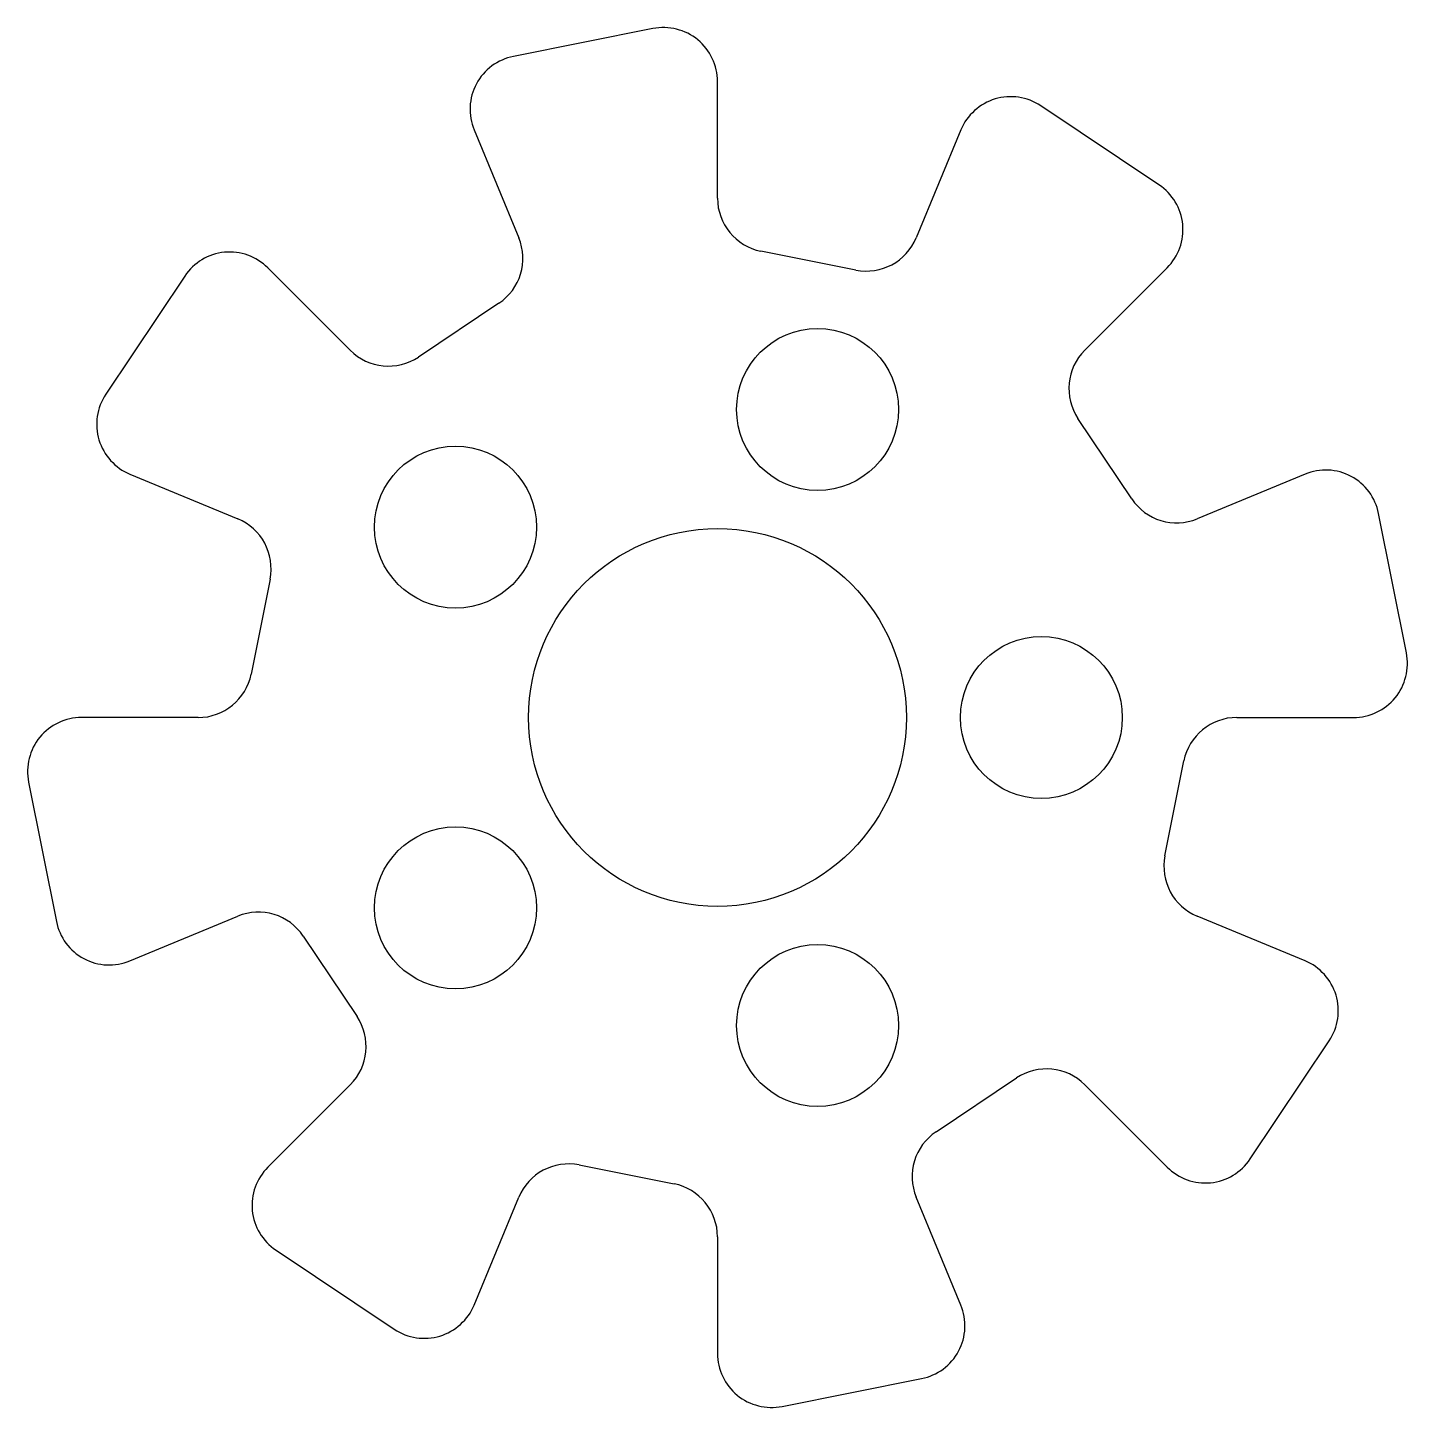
# Model space of a CAD drawing. Header units: metres. Extents: x -12.8 to 12.8, y -12.8 to 12.8.
import ezdxf

# ---------------------------------------------------------------- set-up
doc = ezdxf.new("R2010")
doc.units = ezdxf.units.M

msp = doc.modelspace()

# ---------------------------------------------------------------- linework, layer by layer
at = {"layer": 'PARAMETRIX'}
for p, q in [((-1.1951, 12.7623), (-3.7798, 12.2482)), ((0, 9.6207), (0, 11.7815)), ((8.1792, 9.8694), (5.988, 11.3335)), ((-4.5086, 10.8847), (-3.6817, 8.8883)), ((4.5086, 10.8847), (3.6817, 8.8883)), ((2.5627, 8.2902), (0.8049, 8.6399)), ((-6.8028, 6.8028), (-8.3308, 8.3308)), ((6.8028, 6.8028), (8.3308, 8.3308)), ((-9.8694, 8.1792), (-11.3335, 5.988)), ((-4.05, 7.6742), (-5.5402, 6.6785)), ((7.6742, 4.05), (6.6785, 5.5402)), ((-10.8847, 4.5086), (-8.8883, 3.6817)), ((10.8847, 4.5086), (8.8883, 3.6817)), ((12.7623, 1.1951), (12.2482, 3.7798)), ((-8.2902, 2.5627), (-8.6399, 0.8049)), ((-9.6207, 0), (-11.7815, 0)), ((9.6207, 0), (11.7815, 0)), ((8.2902, -2.5627), (8.6399, -0.8049)), ((-12.7623, -1.1951), (-12.2482, -3.7798)), ((-10.8847, -4.5086), (-8.8883, -3.6817)), ((10.8847, -4.5086), (8.8883, -3.6817)), ((-7.6742, -4.05), (-6.6785, -5.5402)), ((9.8694, -8.1792), (11.3335, -5.988)), ((-6.8028, -6.8028), (-8.3308, -8.3308)), ((4.05, -7.6742), (5.5402, -6.6785)), ((6.8028, -6.8028), (8.3308, -8.3308)), ((-2.5627, -8.2902), (-0.8049, -8.6399)), ((-4.5086, -10.8847), (-3.6817, -8.8883)), ((4.5086, -10.8847), (3.6817, -8.8883)), ((0, -9.6207), (0, -11.7815)), ((-8.1792, -9.8694), (-5.988, -11.3335)), ((1.1951, -12.7623), (3.7798, -12.2482))]:
    msp.add_line(p, q, dxfattribs=at)
for centre, radius in [((1.8541, 5.7063), 1.5), ((-4.8541, 3.5267), 1.5), ((0, 0), 3.5), ((6, 0), 1.5), ((-4.8541, -3.5267), 1.5), ((1.8541, -5.7063), 1.5)]:
    msp.add_circle(centre, radius, dxfattribs=at)
for centre, start, end in [((-1, 11.7815), 0, 101.25), ((-3.5847, 11.2674), 101.25, 202.5), ((5.4325, 10.502), 56.25, 157.5), ((7.6237, 9.0379), 315, 56.25), ((1, 9.6207), 180, 258.75), ((-4.6056, 8.5057), 303.75, 22.5), ((2.7578, 9.271), 258.75, 337.5), ((-9.0379, 7.6237), 45, 146.25), ((-6.0957, 7.51), 225, 303.75), ((7.51, 6.0957), 135, 213.75), ((-10.502, 5.4325), 146.25, 247.5), ((11.2674, 3.5847), 11.25, 112.5), ((8.5057, 4.6056), 213.75, 292.5), ((-9.271, 2.7578), 348.75, 67.5), ((11.7815, 1), 270, 11.25), ((-9.6207, 1), 270, 348.75), ((-11.7815, -1), 90, 191.25), ((9.6207, -1), 90, 168.75), ((9.271, -2.7578), 168.75, 247.5), ((-11.2674, -3.5847), 191.25, 292.5), ((-8.5057, -4.6056), 33.75, 112.5), ((10.502, -5.4325), 326.25, 67.5), ((-7.51, -6.0957), 315, 33.75), ((6.0957, -7.51), 45, 123.75), ((4.6056, -8.5057), 123.75, 202.5), ((9.0379, -7.6237), 225, 326.25), ((-7.6237, -9.0379), 135, 236.25), ((-2.7578, -9.271), 78.75, 157.5), ((-1, -9.6207), 0, 78.75), ((-5.4325, -10.502), 236.25, 337.5), ((3.5847, -11.2674), 281.25, 22.5), ((1, -11.7815), 180, 281.25)]:
    msp.add_arc(centre, 1, start, end, dxfattribs=at)

doc.saveas('drawing.dxf')
